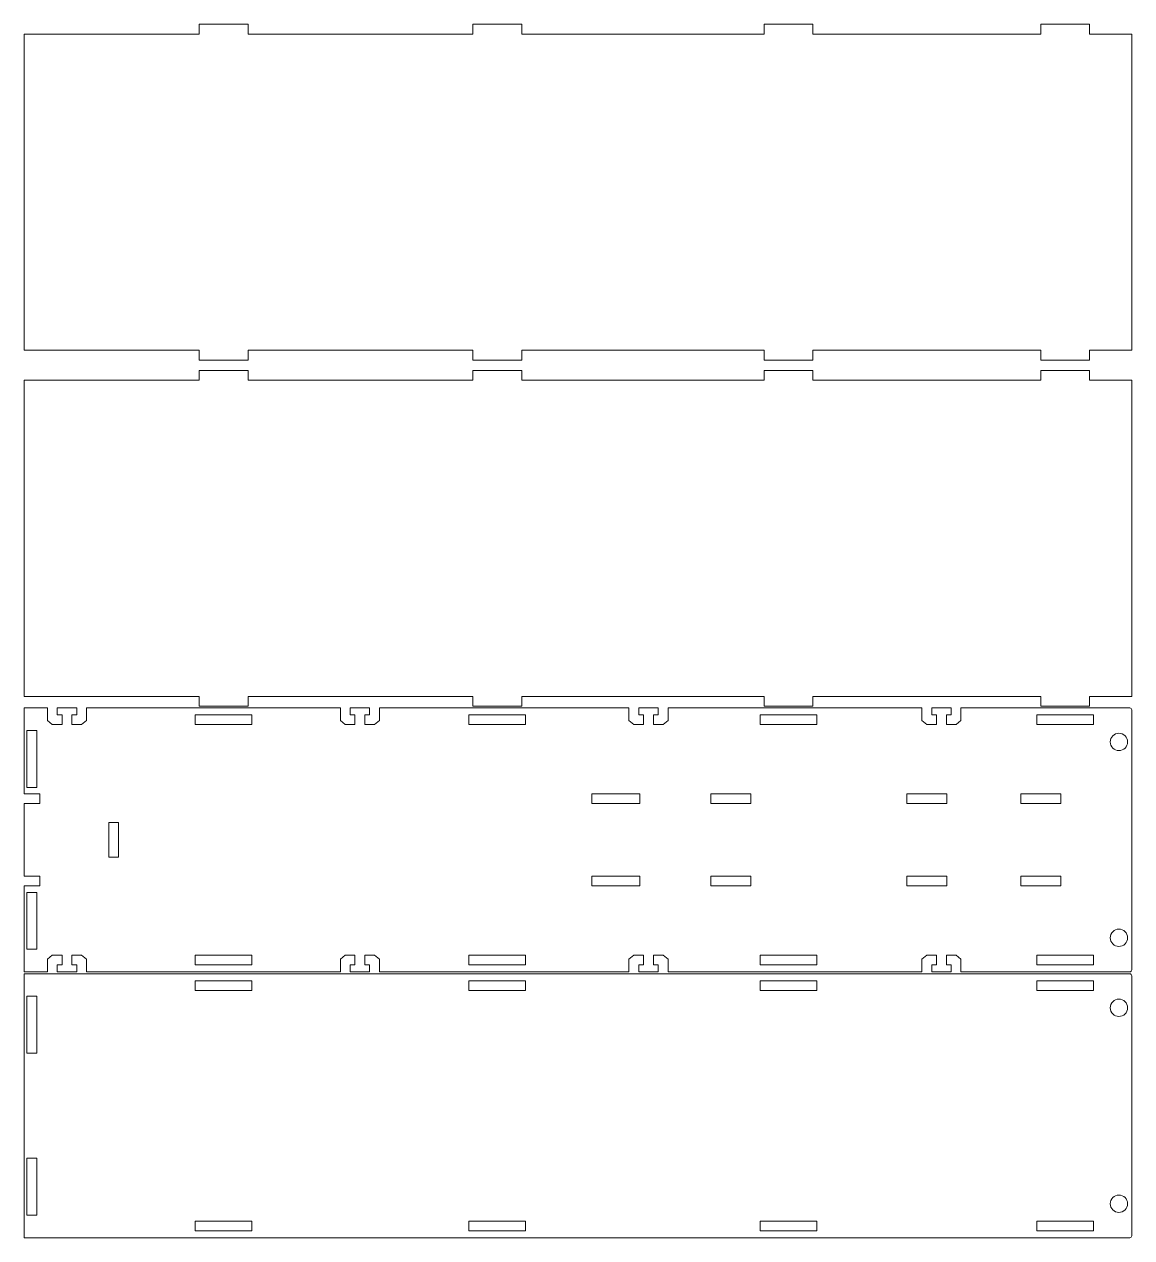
# Model space of a CAD drawing. Header units: millimetres. Extents: x -250 to 290, y -186 to 164.
# Drawn here: x -29.1 to 290, y -185.6 to 164 of the extents above; entities that cross this region are included whole.
import ezdxf

# ---------------------------------------------------------------- set-up
doc = ezdxf.new("R2010")
doc.units = ezdxf.units.MM
doc.header["$MEASUREMENT"] = 0
doc.layers.add('Camada 1', color=7, linetype='Continuous')

msp = doc.modelspace()

# ---------------------------------------------------------------- linework, layer by layer
at = {"layer": 'Camada 1', "color": 240, "lineweight": 9}
for points, knots in [([(290.0498, 161.2354), (290.0498, 161.2354), (285.2132, 161.2348), (285.2132, 161.2348), (285.2132, 161.2348), (285.2132, 161.2348), (277.8983, 161.2348), (277.8983, 161.2348), (277.8983, 161.2348), (277.8983, 161.2348), (277.8983, 164.0491), (277.8983, 164.0491), (277.8983, 164.0491), (277.8983, 164.0491), (263.8268, 164.0491), (263.8268, 164.0491), (263.8268, 164.0491), (263.8268, 164.0491), (263.8268, 161.2348), (263.8268, 161.2348), (263.8268, 161.2348), (263.8268, 161.2348), (198.1599, 161.2348), (198.1599, 161.2348), (198.1599, 161.2348), (198.1599, 161.2348), (198.1599, 164.0491), (198.1599, 164.0491), (198.1599, 164.0491), (198.1599, 164.0491), (184.0884, 164.0491), (184.0884, 164.0491), (184.0884, 164.0491), (184.0884, 164.0491), (184.0884, 161.2348), (184.0884, 161.2348), (184.0884, 161.2348), (184.0884, 161.2348), (114.236, 161.2348), (114.236, 161.2348), (114.236, 161.2348), (114.236, 161.2348), (114.236, 164.0491), (114.236, 164.0491), (114.236, 164.0491), (114.236, 164.0491), (100.1645, 164.0491), (100.1645, 164.0491), (100.1645, 164.0491), (100.1645, 164.0491), (100.1645, 161.2348), (100.1645, 161.2348), (100.1645, 161.2348), (100.1645, 161.2348), (35.3674, 161.2348), (35.3674, 161.2348), (35.3674, 161.2348), (35.3674, 161.2348), (35.3674, 164.0491), (35.3674, 164.0491), (35.3674, 164.0491), (35.3674, 164.0491), (21.2958, 164.0491), (21.2958, 164.0491), (21.2958, 164.0491), (21.2958, 164.0491), (21.2958, 161.2348), (21.2958, 161.2348), (21.2958, 161.2348), (21.2958, 161.2348), (-29.1313, 161.2348), (-29.1313, 161.2348), (-29.1313, 161.2348), (-29.1313, 130.8593), (-29.1313, 100.4817), (-29.1313, 70.1026), (-29.1313, 70.1026), (-29.1313, 70.1026), (21.2958, 70.1026), (21.2958, 70.1026), (21.2958, 70.1026), (21.2958, 70.1026), (21.2958, 67.2883), (21.2958, 67.2883), (21.2958, 67.2883), (21.2958, 67.2883), (35.3674, 67.2883), (35.3674, 67.2883), (35.3674, 67.2883), (35.3674, 67.2883), (35.3674, 70.1026), (35.3674, 70.1026), (35.3674, 70.1026), (35.3674, 70.1026), (100.1645, 70.1026), (100.1645, 70.1026), (100.1645, 70.1026), (100.1645, 70.1026), (100.1645, 67.2883), (100.1645, 67.2883), (100.1645, 67.2883), (100.1645, 67.2883), (114.236, 67.2883), (114.236, 67.2883), (114.236, 67.2883), (114.236, 67.2883), (114.236, 70.1026), (114.236, 70.1026), (114.236, 70.1026), (114.236, 70.1026), (184.0884, 70.1026), (184.0884, 70.1026), (184.0884, 70.1026), (184.0884, 70.1026), (184.0884, 67.2883), (184.0884, 67.2883), (184.0884, 67.2883), (184.0884, 67.2883), (198.1599, 67.2883), (198.1599, 67.2883), (198.1599, 67.2883), (198.1599, 67.2883), (198.1599, 70.1026), (198.1599, 70.1026), (198.1599, 70.1026), (198.1599, 70.1026), (263.8268, 70.1026), (263.8268, 70.1026), (263.8268, 70.1026), (263.8268, 70.1026), (263.8268, 67.2883), (263.8268, 67.2883), (263.8268, 67.2883), (263.8268, 67.2883), (277.8983, 67.2883), (277.8983, 67.2883), (277.8983, 67.2883), (277.8983, 67.2883), (277.8983, 70.1026), (277.8983, 70.1026), (277.8983, 70.1026), (277.8983, 70.1026), (285.2132, 70.1026), (285.2132, 70.1026), (285.2132, 70.1026), (285.2132, 70.1026), (290.0498, 70.102), (290.0498, 70.102), (290.0498, 70.102), (290.0498, 70.102), (290.0498, 161.2354), (290.0498, 161.2354)], [0, 0, 0, 0, 0.02564103, 0.02564103, 0.02564103, 0.02564103, 0.05128205, 0.05128205, 0.05128205, 0.05128205, 0.07692308, 0.07692308, 0.07692308, 0.07692308, 0.1025641, 0.1025641, 0.1025641, 0.1025641, 0.12820513, 0.12820513, 0.12820513, 0.12820513, 0.15384615, 0.15384615, 0.15384615, 0.15384615, 0.17948718, 0.17948718, 0.17948718, 0.17948718, 0.20512821, 0.20512821, 0.20512821, 0.20512821, 0.23076923, 0.23076923, 0.23076923, 0.23076923, 0.25641026, 0.25641026, 0.25641026, 0.25641026, 0.28205128, 0.28205128, 0.28205128, 0.28205128, 0.30769231, 0.30769231, 0.30769231, 0.30769231, 0.33333333, 0.33333333, 0.33333333, 0.33333333, 0.35897436, 0.35897436, 0.35897436, 0.35897436, 0.38461538, 0.38461538, 0.38461538, 0.38461538, 0.41025641, 0.41025641, 0.41025641, 0.41025641, 0.43589744, 0.43589744, 0.43589744, 0.43589744, 0.46153846, 0.46153846, 0.46153846, 0.46153846, 0.48717949, 0.48717949, 0.48717949, 0.48717949, 0.51282051, 0.51282051, 0.51282051, 0.51282051, 0.53846154, 0.53846154, 0.53846154, 0.53846154, 0.56410256, 0.56410256, 0.56410256, 0.56410256, 0.58974359, 0.58974359, 0.58974359, 0.58974359, 0.61538462, 0.61538462, 0.61538462, 0.61538462, 0.64102564, 0.64102564, 0.64102564, 0.64102564, 0.66666667, 0.66666667, 0.66666667, 0.66666667, 0.69230769, 0.69230769, 0.69230769, 0.69230769, 0.71794872, 0.71794872, 0.71794872, 0.71794872, 0.74358974, 0.74358974, 0.74358974, 0.74358974, 0.76923077, 0.76923077, 0.76923077, 0.76923077, 0.79487179, 0.79487179, 0.79487179, 0.79487179, 0.82051282, 0.82051282, 0.82051282, 0.82051282, 0.84615385, 0.84615385, 0.84615385, 0.84615385, 0.87179487, 0.87179487, 0.87179487, 0.87179487, 0.8974359, 0.8974359, 0.8974359, 0.8974359, 0.92307692, 0.92307692, 0.92307692, 0.92307692, 0.94871795, 0.94871795, 0.94871795, 0.94871795, 1, 1, 1, 1]), ([(290.0498, 61.4744), (290.0498, 61.4744), (285.2132, 61.4738), (285.2132, 61.4738), (285.2132, 61.4738), (285.2132, 61.4738), (277.8983, 61.4738), (277.8983, 61.4738), (277.8983, 61.4738), (277.8983, 61.4738), (277.8983, 64.2881), (277.8983, 64.2881), (277.8983, 64.2881), (277.8983, 64.2881), (263.8268, 64.2881), (263.8268, 64.2881), (263.8268, 64.2881), (263.8268, 64.2881), (263.8268, 61.4738), (263.8268, 61.4738), (263.8268, 61.4738), (263.8268, 61.4738), (198.1599, 61.4738), (198.1599, 61.4738), (198.1599, 61.4738), (198.1599, 61.4738), (198.1599, 64.2881), (198.1599, 64.2881), (198.1599, 64.2881), (198.1599, 64.2881), (184.0884, 64.2881), (184.0884, 64.2881), (184.0884, 64.2881), (184.0884, 64.2881), (184.0884, 61.4738), (184.0884, 61.4738), (184.0884, 61.4738), (184.0884, 61.4738), (114.236, 61.4738), (114.236, 61.4738), (114.236, 61.4738), (114.236, 61.4738), (114.236, 64.2881), (114.236, 64.2881), (114.236, 64.2881), (114.236, 64.2881), (100.1645, 64.2881), (100.1645, 64.2881), (100.1645, 64.2881), (100.1645, 64.2881), (100.1645, 61.4738), (100.1645, 61.4738), (100.1645, 61.4738), (100.1645, 61.4738), (35.3674, 61.4738), (35.3674, 61.4738), (35.3674, 61.4738), (35.3674, 61.4738), (35.3674, 64.2881), (35.3674, 64.2881), (35.3674, 64.2881), (35.3674, 64.2881), (21.2958, 64.2881), (21.2958, 64.2881), (21.2958, 64.2881), (21.2958, 64.2881), (21.2958, 61.4738), (21.2958, 61.4738), (21.2958, 61.4738), (21.2958, 61.4738), (-29.1313, 61.4738), (-29.1313, 61.4738), (-29.1313, 61.4738), (-29.1313, 31.0983), (-29.1313, 0.7207), (-29.1313, -29.6584), (-29.1313, -29.6584), (-29.1313, -29.6584), (21.2958, -29.6584), (21.2958, -29.6584), (21.2958, -29.6584), (21.2958, -29.6584), (21.2958, -32.4727), (21.2958, -32.4727), (21.2958, -32.4727), (21.2958, -32.4727), (35.3674, -32.4727), (35.3674, -32.4727), (35.3674, -32.4727), (35.3674, -32.4727), (35.3674, -29.6584), (35.3674, -29.6584), (35.3674, -29.6584), (35.3674, -29.6584), (100.1645, -29.6584), (100.1645, -29.6584), (100.1645, -29.6584), (100.1645, -29.6584), (100.1645, -32.4727), (100.1645, -32.4727), (100.1645, -32.4727), (100.1645, -32.4727), (114.236, -32.4727), (114.236, -32.4727), (114.236, -32.4727), (114.236, -32.4727), (114.236, -29.6584), (114.236, -29.6584), (114.236, -29.6584), (114.236, -29.6584), (184.0884, -29.6584), (184.0884, -29.6584), (184.0884, -29.6584), (184.0884, -29.6584), (184.0884, -32.4727), (184.0884, -32.4727), (184.0884, -32.4727), (184.0884, -32.4727), (198.1599, -32.4727), (198.1599, -32.4727), (198.1599, -32.4727), (198.1599, -32.4727), (198.1599, -29.6584), (198.1599, -29.6584), (198.1599, -29.6584), (198.1599, -29.6584), (263.8268, -29.6584), (263.8268, -29.6584), (263.8268, -29.6584), (263.8268, -29.6584), (263.8268, -32.4727), (263.8268, -32.4727), (263.8268, -32.4727), (263.8268, -32.4727), (277.8983, -32.4727), (277.8983, -32.4727), (277.8983, -32.4727), (277.8983, -32.4727), (277.8983, -29.6584), (277.8983, -29.6584), (277.8983, -29.6584), (277.8983, -29.6584), (285.2132, -29.6584), (285.2132, -29.6584), (285.2132, -29.6584), (285.2132, -29.6584), (290.0498, -29.659), (290.0498, -29.659), (290.0498, -29.659), (290.0498, -29.659), (290.0498, 61.4744), (290.0498, 61.4744)], [0, 0, 0, 0, 0.02564103, 0.02564103, 0.02564103, 0.02564103, 0.05128205, 0.05128205, 0.05128205, 0.05128205, 0.07692308, 0.07692308, 0.07692308, 0.07692308, 0.1025641, 0.1025641, 0.1025641, 0.1025641, 0.12820513, 0.12820513, 0.12820513, 0.12820513, 0.15384615, 0.15384615, 0.15384615, 0.15384615, 0.17948718, 0.17948718, 0.17948718, 0.17948718, 0.20512821, 0.20512821, 0.20512821, 0.20512821, 0.23076923, 0.23076923, 0.23076923, 0.23076923, 0.25641026, 0.25641026, 0.25641026, 0.25641026, 0.28205128, 0.28205128, 0.28205128, 0.28205128, 0.30769231, 0.30769231, 0.30769231, 0.30769231, 0.33333333, 0.33333333, 0.33333333, 0.33333333, 0.35897436, 0.35897436, 0.35897436, 0.35897436, 0.38461538, 0.38461538, 0.38461538, 0.38461538, 0.41025641, 0.41025641, 0.41025641, 0.41025641, 0.43589744, 0.43589744, 0.43589744, 0.43589744, 0.46153846, 0.46153846, 0.46153846, 0.46153846, 0.48717949, 0.48717949, 0.48717949, 0.48717949, 0.51282051, 0.51282051, 0.51282051, 0.51282051, 0.53846154, 0.53846154, 0.53846154, 0.53846154, 0.56410256, 0.56410256, 0.56410256, 0.56410256, 0.58974359, 0.58974359, 0.58974359, 0.58974359, 0.61538462, 0.61538462, 0.61538462, 0.61538462, 0.64102564, 0.64102564, 0.64102564, 0.64102564, 0.66666667, 0.66666667, 0.66666667, 0.66666667, 0.69230769, 0.69230769, 0.69230769, 0.69230769, 0.71794872, 0.71794872, 0.71794872, 0.71794872, 0.74358974, 0.74358974, 0.74358974, 0.74358974, 0.76923077, 0.76923077, 0.76923077, 0.76923077, 0.79487179, 0.79487179, 0.79487179, 0.79487179, 0.82051282, 0.82051282, 0.82051282, 0.82051282, 0.84615385, 0.84615385, 0.84615385, 0.84615385, 0.87179487, 0.87179487, 0.87179487, 0.87179487, 0.8974359, 0.8974359, 0.8974359, 0.8974359, 0.92307692, 0.92307692, 0.92307692, 0.92307692, 0.94871795, 0.94871795, 0.94871795, 0.94871795, 1, 1, 1, 1]), ([(73.2219, -32.9412), (73.2219, -32.9412), (145.1542, -32.9412), (145.1542, -32.9412), (145.1542, -32.9412), (145.1542, -32.9412), (145.1542, -34.927), (145.1542, -34.927), (145.1542, -34.927), (145.1542, -34.927), (145.1542, -36.5514), (145.1542, -36.5514), (145.1542, -36.5514), (145.1542, -36.5514), (146.5614, -37.7413), (146.5614, -37.7413), (146.5614, -37.7413), (146.5614, -37.7413), (149.3757, -37.7413), (149.3757, -37.7413), (149.3757, -37.7413), (149.3757, -37.7413), (149.3757, -34.927), (149.3757, -34.927), (149.3757, -34.927), (149.3757, -34.927), (147.9685, -34.927), (147.9685, -34.927), (147.9685, -34.927), (147.9685, -34.927), (147.9685, -32.9412), (147.9685, -32.9412), (147.9685, -32.9412), (147.9685, -32.9412), (153.5971, -32.9412), (153.5971, -32.9412), (153.5971, -32.9412), (153.5971, -32.9412), (153.5971, -34.927), (153.5971, -34.927), (153.5971, -34.927), (153.5971, -34.927), (152.19, -34.927), (152.19, -34.927), (152.19, -34.927), (152.19, -34.927), (152.19, -37.7413), (152.19, -37.7413), (152.19, -37.7413), (152.19, -37.7413), (155.0043, -37.7413), (155.0043, -37.7413), (155.0043, -37.7413), (155.0043, -37.7413), (156.4114, -36.5514), (156.4114, -36.5514), (156.4114, -36.5514), (156.4114, -36.5514), (156.4114, -34.927), (156.4114, -34.927), (156.4114, -34.927), (156.4114, -34.927), (156.4114, -32.9412), (156.4114, -32.9412), (156.4114, -32.9412), (156.4114, -32.9412), (229.5835, -32.9412), (229.5835, -32.9412), (229.5835, -32.9412), (229.5835, -32.9412), (229.5835, -34.927), (229.5835, -34.927), (229.5835, -34.927), (229.5835, -34.927), (229.5835, -36.5514), (229.5835, -36.5514), (229.5835, -36.5514), (229.5835, -36.5514), (230.9907, -37.7413), (230.9907, -37.7413), (230.9907, -37.7413), (230.9907, -37.7413), (233.805, -37.7413), (233.805, -37.7413), (233.805, -37.7413), (233.805, -37.7413), (233.805, -34.927), (233.805, -34.927), (233.805, -34.927), (233.805, -34.927), (232.3978, -34.927), (232.3978, -34.927), (232.3978, -34.927), (232.3978, -34.927), (232.3978, -32.9412), (232.3978, -32.9412), (232.3978, -32.9412), (232.3978, -32.9412), (238.0265, -32.9412), (238.0265, -32.9412), (238.0265, -32.9412), (238.0265, -32.9412), (238.0265, -34.927), (238.0265, -34.927), (238.0265, -34.927), (238.0265, -34.927), (236.6193, -34.927), (236.6193, -34.927), (236.6193, -34.927), (236.6193, -34.927), (236.6193, -37.7413), (236.6193, -37.7413), (236.6193, -37.7413), (236.6193, -37.7413), (239.4336, -37.7413), (239.4336, -37.7413), (239.4336, -37.7413), (239.4336, -37.7413), (240.8408, -36.5514), (240.8408, -36.5514), (240.8408, -36.5514), (240.8408, -36.5514), (240.8408, -34.927), (240.8408, -34.927), (240.8408, -34.927), (240.8408, -34.927), (240.8408, -32.9412), (240.8408, -32.9412), (240.8408, -32.9412), (240.8408, -32.9412), (289.4633, -32.9412), (289.4633, -32.9412), (289.4633, -32.9412), (289.6187, -32.9412), (289.7686, -33.0033), (289.8776, -33.1123), (289.8776, -33.1123), (289.9878, -33.2225), (290.0498, -33.3723), (290.0498, -33.5277), (290.0498, -33.5277), (290.0498, -42.1149), (290.0498, -86.6269), (290.0498, -108.4018), (290.0498, -108.4018), (290.0498, -108.5571), (289.9879, -108.7057), (289.8787, -108.816), (289.8787, -108.816), (289.7684, -108.9252), (289.6187, -108.9872), (289.4633, -108.9872), (289.4633, -108.9872), (289.4633, -108.9872), (240.8408, -108.9883), (240.8408, -108.9883), (240.8408, -108.9883), (240.8408, -108.9883), (240.8408, -107.0025), (240.8408, -107.0025), (240.8408, -107.0025), (240.8408, -107.0025), (240.8408, -105.377), (240.8408, -105.377), (240.8408, -105.377), (240.8408, -105.377), (239.4336, -104.1871), (239.4336, -104.1871), (239.4336, -104.1871), (239.4336, -104.1871), (236.6193, -104.1882), (236.6193, -104.1882), (236.6193, -104.1882), (236.6193, -104.1882), (236.6193, -107.0025), (236.6193, -107.0025), (236.6193, -107.0025), (236.6193, -107.0025), (238.0265, -107.0025), (238.0265, -107.0025), (238.0265, -107.0025), (238.0265, -107.0025), (238.0265, -108.9883), (238.0265, -108.9883), (238.0265, -108.9883), (238.0265, -108.9883), (232.3978, -108.9883), (232.3978, -108.9883), (232.3978, -108.9883), (232.3978, -108.9883), (232.3978, -107.0025), (232.3978, -107.0025), (232.3978, -107.0025), (232.3978, -107.0025), (233.805, -107.0025), (233.805, -107.0025), (233.805, -107.0025), (233.805, -107.0025), (233.805, -104.1882), (233.805, -104.1882), (233.805, -104.1882), (233.805, -104.1882), (230.9907, -104.1871), (230.9907, -104.1871), (230.9907, -104.1871), (230.9907, -104.1871), (229.5835, -105.377), (229.5835, -105.377), (229.5835, -105.377), (229.5835, -105.377), (229.5835, -107.0025), (229.5835, -107.0025), (229.5835, -107.0025), (229.5835, -107.0025), (229.5835, -108.9883), (229.5835, -108.9883), (229.5835, -108.9883), (229.5835, -108.9883), (156.4114, -108.9883), (156.4114, -108.9883), (156.4114, -108.9883), (156.4114, -108.9883), (156.4114, -107.0025), (156.4114, -107.0025), (156.4114, -107.0025), (156.4114, -107.0025), (156.4114, -105.377), (156.4114, -105.377), (156.4114, -105.377), (156.4114, -105.377), (155.0043, -104.1871), (155.0043, -104.1871), (155.0043, -104.1871), (155.0043, -104.1871), (152.19, -104.1882), (152.19, -104.1882), (152.19, -104.1882), (152.19, -104.1882), (152.19, -107.0025), (152.19, -107.0025), (152.19, -107.0025), (152.19, -107.0025), (153.5971, -107.0025), (153.5971, -107.0025), (153.5971, -107.0025), (153.5971, -107.0025), (153.5971, -108.9883), (153.5971, -108.9883), (153.5971, -108.9883), (153.5971, -108.9883), (147.9685, -108.9883), (147.9685, -108.9883), (147.9685, -108.9883), (147.9685, -108.9883), (147.9685, -107.0025), (147.9685, -107.0025), (147.9685, -107.0025), (147.9685, -107.0025), (149.3757, -107.0025), (149.3757, -107.0025), (149.3757, -107.0025), (149.3757, -107.0025), (149.3757, -104.1882), (149.3757, -104.1882), (149.3757, -104.1882), (149.3757, -104.1882), (146.5614, -104.1871), (146.5614, -104.1871), (146.5614, -104.1871), (146.5614, -104.1871), (145.1542, -105.377), (145.1542, -105.377), (145.1542, -105.377), (145.1542, -105.377), (145.1542, -107.0025), (145.1542, -107.0025), (145.1542, -107.0025), (145.1542, -107.0025), (145.1542, -108.9883), (145.1542, -108.9883), (145.1542, -108.9883), (145.1542, -108.9883), (73.2219, -108.9883), (73.2219, -108.9883), (73.2219, -108.9883), (73.2219, -108.9883), (73.2219, -107.0025), (73.2219, -107.0025), (73.2219, -107.0025), (73.2219, -107.0025), (73.2219, -105.377), (73.2219, -105.377), (73.2219, -105.377), (73.2219, -105.377), (71.8147, -104.1871), (71.8147, -104.1871), (71.8147, -104.1871), (71.8147, -104.1871), (69.0004, -104.1882), (69.0004, -104.1882), (69.0004, -104.1882), (69.0004, -104.1882), (69.0004, -107.0025), (69.0004, -107.0025), (69.0004, -107.0025), (69.0004, -107.0025), (70.4076, -107.0025), (70.4076, -107.0025), (70.4076, -107.0025), (70.4076, -107.0025), (70.4076, -108.9883), (70.4076, -108.9883), (70.4076, -108.9883), (70.4076, -108.9883), (64.7789, -108.9883), (64.7789, -108.9883), (64.7789, -108.9883), (64.7789, -108.9883), (64.7789, -107.0025), (64.7789, -107.0025), (64.7789, -107.0025), (64.7789, -107.0025), (66.1861, -107.0025), (66.1861, -107.0025), (66.1861, -107.0025), (66.1861, -107.0025), (66.1861, -104.1882), (66.1861, -104.1882), (66.1861, -104.1882), (66.1861, -104.1882), (63.3718, -104.1871), (63.3718, -104.1871), (63.3718, -104.1871), (63.3718, -104.1871), (61.9646, -105.377), (61.9646, -105.377), (61.9646, -105.377), (61.9646, -105.377), (61.9646, -107.0025), (61.9646, -107.0025), (61.9646, -107.0025), (61.9646, -107.0025), (61.9646, -108.9883), (61.9646, -108.9883), (61.9646, -108.9883), (61.9646, -108.9883), (-11.2075, -108.9883), (-11.2075, -108.9883), (-11.2075, -108.9883), (-11.2075, -108.9883), (-11.2075, -107.0025), (-11.2075, -107.0025), (-11.2075, -107.0025), (-11.2075, -107.0025), (-11.2075, -105.377), (-11.2075, -105.377), (-11.2075, -105.377), (-11.2075, -105.377), (-12.6146, -104.1871), (-12.6146, -104.1871), (-12.6146, -104.1871), (-12.6146, -104.1871), (-15.4289, -104.1882), (-15.4289, -104.1882), (-15.4289, -104.1882), (-15.4289, -104.1882), (-15.4289, -107.0025), (-15.4289, -107.0025), (-15.4289, -107.0025), (-15.4289, -107.0025), (-14.0218, -107.0025), (-14.0218, -107.0025), (-14.0218, -107.0025), (-14.0218, -107.0025), (-14.0218, -108.9883), (-14.0218, -108.9883), (-14.0218, -108.9883), (-14.0218, -108.9883), (-19.6504, -108.9883), (-19.6504, -108.9883), (-19.6504, -108.9883), (-19.6504, -108.9883), (-19.6504, -107.0025), (-19.6504, -107.0025), (-19.6504, -107.0025), (-19.6504, -107.0025), (-18.2432, -107.0025), (-18.2432, -107.0025), (-18.2432, -107.0025), (-18.2432, -107.0025), (-18.2432, -104.1882), (-18.2432, -104.1882), (-18.2432, -104.1882), (-18.2432, -104.1882), (-21.0575, -104.1871), (-21.0575, -104.1871), (-21.0575, -104.1871), (-21.0575, -104.1871), (-22.4647, -105.377), (-22.4647, -105.377), (-22.4647, -105.377), (-22.4647, -105.377), (-22.4647, -107.0025), (-22.4647, -107.0025), (-22.4647, -107.0025), (-22.4647, -107.0025), (-22.4647, -108.9883), (-22.4647, -108.9883), (-22.4647, -108.9883), (-22.4647, -108.9883), (-29.1313, -108.9883), (-29.1313, -108.9883), (-29.1313, -108.9883), (-29.1313, -108.9883), (-29.1313, -84.2449), (-29.1313, -84.2449), (-29.1313, -84.2449), (-29.1313, -84.2449), (-24.6351, -84.2449), (-24.6351, -84.2449), (-24.6351, -84.2449), (-24.6351, -84.2449), (-24.6351, -81.4305), (-24.6351, -81.4305), (-24.6351, -81.4305), (-24.6351, -81.4305), (-29.1313, -81.4305), (-29.1313, -81.4305), (-29.1313, -81.4305), (-29.1313, -81.4305), (-29.1313, -60.4977), (-29.1313, -60.4977), (-29.1313, -60.4977), (-29.1313, -60.4977), (-24.6351, -60.4977), (-24.6351, -60.4977), (-24.6351, -60.4977), (-24.6351, -60.4977), (-24.6351, -57.6834), (-24.6351, -57.6834), (-24.6351, -57.6834), (-24.6351, -57.6834), (-29.1313, -57.6834), (-29.1313, -57.6834), (-29.1313, -57.6834), (-29.1313, -57.6834), (-29.1313, -32.9412), (-29.1313, -32.9412), (-29.1313, -32.9412), (-29.1313, -32.9412), (-22.4647, -32.9412), (-22.4647, -32.9412), (-22.4647, -32.9412), (-22.4647, -32.9412), (-22.4647, -34.927), (-22.4647, -34.927), (-22.4647, -34.927), (-22.4647, -34.927), (-22.4647, -36.5514), (-22.4647, -36.5514), (-22.4647, -36.5514), (-22.4647, -36.5514), (-21.0575, -37.7413), (-21.0575, -37.7413), (-21.0575, -37.7413), (-21.0575, -37.7413), (-18.2432, -37.7413), (-18.2432, -37.7413), (-18.2432, -37.7413), (-18.2432, -37.7413), (-18.2432, -34.927), (-18.2432, -34.927), (-18.2432, -34.927), (-18.2432, -34.927), (-19.6504, -34.927), (-19.6504, -34.927), (-19.6504, -34.927), (-19.6504, -34.927), (-19.6504, -32.9412), (-19.6504, -32.9412), (-19.6504, -32.9412), (-19.6504, -32.9412), (-14.0218, -32.9412), (-14.0218, -32.9412), (-14.0218, -32.9412), (-14.0218, -32.9412), (-14.0218, -34.927), (-14.0218, -34.927), (-14.0218, -34.927), (-14.0218, -34.927), (-15.4289, -34.927), (-15.4289, -34.927), (-15.4289, -34.927), (-15.4289, -34.927), (-15.4289, -37.7413), (-15.4289, -37.7413), (-15.4289, -37.7413), (-15.4289, -37.7413), (-12.6146, -37.7413), (-12.6146, -37.7413), (-12.6146, -37.7413), (-12.6146, -37.7413), (-11.2075, -36.5514), (-11.2075, -36.5514), (-11.2075, -36.5514), (-11.2075, -36.5514), (-11.2075, -34.927), (-11.2075, -34.927), (-11.2075, -34.927), (-11.2075, -34.927), (-11.2075, -32.9412), (-11.2075, -32.9412), (-11.2075, -32.9412), (-11.2075, -32.9412), (61.9646, -32.9412), (61.9646, -32.9412), (61.9646, -32.9412), (61.9646, -32.9412), (61.9646, -34.927), (61.9646, -34.927), (61.9646, -34.927), (61.9646, -34.927), (61.9646, -36.5514), (61.9646, -36.5514), (61.9646, -36.5514), (61.9646, -36.5514), (63.3718, -37.7413), (63.3718, -37.7413), (63.3718, -37.7413), (63.3718, -37.7413), (66.1861, -37.7413), (66.1861, -37.7413), (66.1861, -37.7413), (66.1861, -37.7413), (66.1861, -34.927), (66.1861, -34.927), (66.1861, -34.927), (66.1861, -34.927), (64.7789, -34.927), (64.7789, -34.927), (64.7789, -34.927), (64.7789, -34.927), (64.7789, -32.9412), (64.7789, -32.9412), (64.7789, -32.9412), (64.7789, -32.9412), (70.4076, -32.9412), (70.4076, -32.9412), (70.4076, -32.9412), (70.4076, -32.9412), (70.4076, -34.927), (70.4076, -34.927), (70.4076, -34.927), (70.4076, -34.927), (69.0004, -34.927), (69.0004, -34.927), (69.0004, -34.927), (69.0004, -34.927), (69.0004, -37.7413), (69.0004, -37.7413), (69.0004, -37.7413), (69.0004, -37.7413), (71.8147, -37.7413), (71.8147, -37.7413), (71.8147, -37.7413), (71.8147, -37.7413), (73.2219, -36.5514), (73.2219, -36.5514), (73.2219, -36.5514), (73.2219, -36.5514), (73.2219, -34.927), (73.2219, -34.927), (73.2219, -34.927), (73.2219, -34.927), (73.2219, -32.9412), (73.2219, -32.9412)], [0, 0, 0, 0, 0.00689655, 0.00689655, 0.00689655, 0.00689655, 0.0137931, 0.0137931, 0.0137931, 0.0137931, 0.02068966, 0.02068966, 0.02068966, 0.02068966, 0.02758621, 0.02758621, 0.02758621, 0.02758621, 0.03448276, 0.03448276, 0.03448276, 0.03448276, 0.04137931, 0.04137931, 0.04137931, 0.04137931, 0.04827586, 0.04827586, 0.04827586, 0.04827586, 0.05517241, 0.05517241, 0.05517241, 0.05517241, 0.06206897, 0.06206897, 0.06206897, 0.06206897, 0.06896552, 0.06896552, 0.06896552, 0.06896552, 0.07586207, 0.07586207, 0.07586207, 0.07586207, 0.08275862, 0.08275862, 0.08275862, 0.08275862, 0.08965517, 0.08965517, 0.08965517, 0.08965517, 0.09655172, 0.09655172, 0.09655172, 0.09655172, 0.10344828, 0.10344828, 0.10344828, 0.10344828, 0.11034483, 0.11034483, 0.11034483, 0.11034483, 0.11724138, 0.11724138, 0.11724138, 0.11724138, 0.12413793, 0.12413793, 0.12413793, 0.12413793, 0.13103448, 0.13103448, 0.13103448, 0.13103448, 0.13793103, 0.13793103, 0.13793103, 0.13793103, 0.14482759, 0.14482759, 0.14482759, 0.14482759, 0.15172414, 0.15172414, 0.15172414, 0.15172414, 0.15862069, 0.15862069, 0.15862069, 0.15862069, 0.16551724, 0.16551724, 0.16551724, 0.16551724, 0.17241379, 0.17241379, 0.17241379, 0.17241379, 0.17931034, 0.17931034, 0.17931034, 0.17931034, 0.1862069, 0.1862069, 0.1862069, 0.1862069, 0.19310345, 0.19310345, 0.19310345, 0.19310345, 0.2, 0.2, 0.2, 0.2, 0.20689655, 0.20689655, 0.20689655, 0.20689655, 0.2137931, 0.2137931, 0.2137931, 0.2137931, 0.22068966, 0.22068966, 0.22068966, 0.22068966, 0.22758621, 0.22758621, 0.22758621, 0.22758621, 0.23448276, 0.23448276, 0.23448276, 0.23448276, 0.24137931, 0.24137931, 0.24137931, 0.24137931, 0.24827586, 0.24827586, 0.24827586, 0.24827586, 0.25517241, 0.25517241, 0.25517241, 0.25517241, 0.26206897, 0.26206897, 0.26206897, 0.26206897, 0.26896552, 0.26896552, 0.26896552, 0.26896552, 0.27586207, 0.27586207, 0.27586207, 0.27586207, 0.28275862, 0.28275862, 0.28275862, 0.28275862, 0.28965517, 0.28965517, 0.28965517, 0.28965517, 0.29655172, 0.29655172, 0.29655172, 0.29655172, 0.30344828, 0.30344828, 0.30344828, 0.30344828, 0.31034483, 0.31034483, 0.31034483, 0.31034483, 0.31724138, 0.31724138, 0.31724138, 0.31724138, 0.32413793, 0.32413793, 0.32413793, 0.32413793, 0.33103448, 0.33103448, 0.33103448, 0.33103448, 0.33793103, 0.33793103, 0.33793103, 0.33793103, 0.34482759, 0.34482759, 0.34482759, 0.34482759, 0.35172414, 0.35172414, 0.35172414, 0.35172414, 0.35862069, 0.35862069, 0.35862069, 0.35862069, 0.36551724, 0.36551724, 0.36551724, 0.36551724, 0.37241379, 0.37241379, 0.37241379, 0.37241379, 0.37931034, 0.37931034, 0.37931034, 0.37931034, 0.3862069, 0.3862069, 0.3862069, 0.3862069, 0.39310345, 0.39310345, 0.39310345, 0.39310345, 0.4, 0.4, 0.4, 0.4, 0.40689655, 0.40689655, 0.40689655, 0.40689655, 0.4137931, 0.4137931, 0.4137931, 0.4137931, 0.42068966, 0.42068966, 0.42068966, 0.42068966, 0.42758621, 0.42758621, 0.42758621, 0.42758621, 0.43448276, 0.43448276, 0.43448276, 0.43448276, 0.44137931, 0.44137931, 0.44137931, 0.44137931, 0.44827586, 0.44827586, 0.44827586, 0.44827586, 0.45517241, 0.45517241, 0.45517241, 0.45517241, 0.46206897, 0.46206897, 0.46206897, 0.46206897, 0.46896552, 0.46896552, 0.46896552, 0.46896552, 0.47586207, 0.47586207, 0.47586207, 0.47586207, 0.48275862, 0.48275862, 0.48275862, 0.48275862, 0.48965517, 0.48965517, 0.48965517, 0.48965517, 0.49655172, 0.49655172, 0.49655172, 0.49655172, 0.50344828, 0.50344828, 0.50344828, 0.50344828, 0.51034483, 0.51034483, 0.51034483, 0.51034483, 0.51724138, 0.51724138, 0.51724138, 0.51724138, 0.52413793, 0.52413793, 0.52413793, 0.52413793, 0.53103448, 0.53103448, 0.53103448, 0.53103448, 0.53793103, 0.53793103, 0.53793103, 0.53793103, 0.54482759, 0.54482759, 0.54482759, 0.54482759, 0.55172414, 0.55172414, 0.55172414, 0.55172414, 0.55862069, 0.55862069, 0.55862069, 0.55862069, 0.56551724, 0.56551724, 0.56551724, 0.56551724, 0.57241379, 0.57241379, 0.57241379, 0.57241379, 0.57931034, 0.57931034, 0.57931034, 0.57931034, 0.5862069, 0.5862069, 0.5862069, 0.5862069, 0.59310345, 0.59310345, 0.59310345, 0.59310345, 0.6, 0.6, 0.6, 0.6, 0.60689655, 0.60689655, 0.60689655, 0.60689655, 0.6137931, 0.6137931, 0.6137931, 0.6137931, 0.62068966, 0.62068966, 0.62068966, 0.62068966, 0.62758621, 0.62758621, 0.62758621, 0.62758621, 0.63448276, 0.63448276, 0.63448276, 0.63448276, 0.64137931, 0.64137931, 0.64137931, 0.64137931, 0.64827586, 0.64827586, 0.64827586, 0.64827586, 0.65517241, 0.65517241, 0.65517241, 0.65517241, 0.66206897, 0.66206897, 0.66206897, 0.66206897, 0.66896552, 0.66896552, 0.66896552, 0.66896552, 0.67586207, 0.67586207, 0.67586207, 0.67586207, 0.68275862, 0.68275862, 0.68275862, 0.68275862, 0.68965517, 0.68965517, 0.68965517, 0.68965517, 0.69655172, 0.69655172, 0.69655172, 0.69655172, 0.70344828, 0.70344828, 0.70344828, 0.70344828, 0.71034483, 0.71034483, 0.71034483, 0.71034483, 0.71724138, 0.71724138, 0.71724138, 0.71724138, 0.72413793, 0.72413793, 0.72413793, 0.72413793, 0.73103448, 0.73103448, 0.73103448, 0.73103448, 0.73793103, 0.73793103, 0.73793103, 0.73793103, 0.74482759, 0.74482759, 0.74482759, 0.74482759, 0.75172414, 0.75172414, 0.75172414, 0.75172414, 0.75862069, 0.75862069, 0.75862069, 0.75862069, 0.76551724, 0.76551724, 0.76551724, 0.76551724, 0.77241379, 0.77241379, 0.77241379, 0.77241379, 0.77931034, 0.77931034, 0.77931034, 0.77931034, 0.7862069, 0.7862069, 0.7862069, 0.7862069, 0.79310345, 0.79310345, 0.79310345, 0.79310345, 0.8, 0.8, 0.8, 0.8, 0.80689655, 0.80689655, 0.80689655, 0.80689655, 0.8137931, 0.8137931, 0.8137931, 0.8137931, 0.82068966, 0.82068966, 0.82068966, 0.82068966, 0.82758621, 0.82758621, 0.82758621, 0.82758621, 0.83448276, 0.83448276, 0.83448276, 0.83448276, 0.84137931, 0.84137931, 0.84137931, 0.84137931, 0.84827586, 0.84827586, 0.84827586, 0.84827586, 0.85517241, 0.85517241, 0.85517241, 0.85517241, 0.86206897, 0.86206897, 0.86206897, 0.86206897, 0.86896552, 0.86896552, 0.86896552, 0.86896552, 0.87586207, 0.87586207, 0.87586207, 0.87586207, 0.88275862, 0.88275862, 0.88275862, 0.88275862, 0.88965517, 0.88965517, 0.88965517, 0.88965517, 0.89655172, 0.89655172, 0.89655172, 0.89655172, 0.90344828, 0.90344828, 0.90344828, 0.90344828, 0.91034483, 0.91034483, 0.91034483, 0.91034483, 0.91724138, 0.91724138, 0.91724138, 0.91724138, 0.92413793, 0.92413793, 0.92413793, 0.92413793, 0.93103448, 0.93103448, 0.93103448, 0.93103448, 0.93793103, 0.93793103, 0.93793103, 0.93793103, 0.94482759, 0.94482759, 0.94482759, 0.94482759, 0.95172414, 0.95172414, 0.95172414, 0.95172414, 0.95862069, 0.95862069, 0.95862069, 0.95862069, 0.96551724, 0.96551724, 0.96551724, 0.96551724, 0.97241379, 0.97241379, 0.97241379, 0.97241379, 0.97931034, 0.97931034, 0.97931034, 0.97931034, 0.9862069, 0.9862069, 0.9862069, 0.9862069, 1, 1, 1, 1]), ([(20.0836, -37.7425), (20.0836, -37.7425), (20.0836, -34.9282), (20.0836, -34.9282), (20.0836, -34.9282), (20.0836, -34.9282), (36.5, -34.9282), (36.5, -34.9282), (36.5, -34.9282), (36.5, -34.9282), (36.5, -37.7425), (36.5, -37.7425), (36.5, -37.7425), (36.5, -37.7425), (20.0836, -37.7425), (20.0836, -37.7425)], [0, 0, 0, 0, 0.2, 0.2, 0.2, 0.2, 0.4, 0.4, 0.4, 0.4, 0.6, 0.6, 0.6, 0.6, 1, 1, 1, 1]), ([(98.9522, -37.7425), (98.9522, -37.7425), (98.9522, -34.9282), (98.9522, -34.9282), (98.9522, -34.9282), (98.9522, -34.9282), (115.3698, -34.9282), (115.3698, -34.9282), (115.3698, -34.9282), (115.3698, -34.9282), (115.3698, -37.7425), (115.3698, -37.7425), (115.3698, -37.7425), (115.3698, -37.7425), (98.9522, -37.7425), (98.9522, -37.7425)], [0, 0, 0, 0, 0.2, 0.2, 0.2, 0.2, 0.4, 0.4, 0.4, 0.4, 0.6, 0.6, 0.6, 0.6, 1, 1, 1, 1]), ([(182.9132, -37.7425), (182.9132, -37.7425), (182.9132, -34.9282), (182.9132, -34.9282), (182.9132, -34.9282), (182.9132, -34.9282), (199.3297, -34.9282), (199.3297, -34.9282), (199.3297, -34.9282), (199.3297, -34.9282), (199.3297, -37.7425), (199.3297, -37.7425), (199.3297, -37.7425), (199.3297, -37.7425), (182.9132, -37.7425), (182.9132, -37.7425)], [0, 0, 0, 0, 0.2, 0.2, 0.2, 0.2, 0.4, 0.4, 0.4, 0.4, 0.6, 0.6, 0.6, 0.6, 1, 1, 1, 1]), ([(262.6517, -37.7425), (262.6517, -37.7425), (262.6517, -34.9282), (262.6517, -34.9282), (262.6517, -34.9282), (262.6517, -34.9282), (279.0681, -34.9282), (279.0681, -34.9282), (279.0681, -34.9282), (279.0681, -34.9282), (279.0681, -37.7425), (279.0681, -37.7425), (279.0681, -37.7425), (279.0681, -37.7425), (262.6517, -37.7425), (262.6517, -37.7425)], [0, 0, 0, 0, 0.2, 0.2, 0.2, 0.2, 0.4, 0.4, 0.4, 0.4, 0.6, 0.6, 0.6, 0.6, 1, 1, 1, 1]), ([(-28.3445, -39.4293), (-28.3445, -39.4293), (-25.5302, -39.4293), (-25.5302, -39.4293), (-25.5302, -39.4293), (-25.5302, -39.4293), (-25.5302, -55.8457), (-25.5302, -55.8457), (-25.5302, -55.8457), (-25.5302, -55.8457), (-28.3445, -55.8457), (-28.3445, -55.8457), (-28.3445, -55.8457), (-28.3445, -55.8457), (-28.3445, -39.4293), (-28.3445, -39.4293)], [0, 0, 0, 0, 0.2, 0.2, 0.2, 0.2, 0.4, 0.4, 0.4, 0.4, 0.6, 0.6, 0.6, 0.6, 1, 1, 1, 1]), ([(286.3507, -40.2425), (287.7311, -40.2425), (288.8507, -41.362), (288.8507, -42.7425), (288.8507, -42.7425), (288.8507, -44.123), (287.7311, -45.2425), (286.3507, -45.2425), (286.3507, -45.2425), (284.9703, -45.2425), (283.8507, -44.123), (283.8507, -42.7425), (283.8507, -42.7425), (283.8507, -41.362), (284.9703, -40.2425), (286.3507, -40.2425)], [0, 0, 0, 0, 0.2, 0.2, 0.2, 0.2, 0.4, 0.4, 0.4, 0.4, 0.6, 0.6, 0.6, 0.6, 1, 1, 1, 1]), ([(148.2425, -60.4991), (148.2425, -60.4991), (134.4051, -60.4991), (134.4051, -60.4991), (134.4051, -60.4991), (134.4051, -60.4991), (134.4051, -57.6847), (134.4051, -57.6847), (134.4051, -57.6847), (134.4051, -57.6847), (148.2425, -57.6847), (148.2425, -57.6847), (148.2425, -57.6847), (148.2425, -57.6847), (148.2425, -60.4991), (148.2425, -60.4991)], [0, 0, 0, 0, 0.2, 0.2, 0.2, 0.2, 0.4, 0.4, 0.4, 0.4, 0.6, 0.6, 0.6, 0.6, 1, 1, 1, 1]), ([(180.2621, -60.4991), (180.2621, -60.4991), (180.2621, -57.6847), (180.2621, -57.6847), (180.2621, -57.6847), (180.2621, -57.6847), (168.7696, -57.6847), (168.7696, -57.6847), (168.7696, -57.6847), (168.7696, -57.6847), (168.7696, -60.4991), (168.7696, -60.4991), (168.7696, -60.4991), (168.7696, -60.4991), (180.2621, -60.4991), (180.2621, -60.4991)], [0, 0, 0, 0, 0.2, 0.2, 0.2, 0.2, 0.4, 0.4, 0.4, 0.4, 0.6, 0.6, 0.6, 0.6, 1, 1, 1, 1]), ([(236.7364, -60.4991), (236.7364, -60.4991), (236.7364, -57.6847), (236.7364, -57.6847), (236.7364, -57.6847), (236.7364, -57.6847), (225.245, -57.6847), (225.245, -57.6847), (225.245, -57.6847), (225.245, -57.6847), (225.245, -60.4991), (225.245, -60.4991), (225.245, -60.4991), (225.245, -60.4991), (236.7364, -60.4991), (236.7364, -60.4991)], [0, 0, 0, 0, 0.2, 0.2, 0.2, 0.2, 0.4, 0.4, 0.4, 0.4, 0.6, 0.6, 0.6, 0.6, 1, 1, 1, 1]), ([(269.5704, -60.4991), (269.5704, -60.4991), (269.5704, -57.6847), (269.5704, -57.6847), (269.5704, -57.6847), (269.5704, -57.6847), (258.079, -57.6847), (258.079, -57.6847), (258.079, -57.6847), (258.079, -57.6847), (258.079, -60.4991), (258.079, -60.4991), (258.079, -60.4991), (258.079, -60.4991), (269.5704, -60.4991), (269.5704, -60.4991)], [0, 0, 0, 0, 0.2, 0.2, 0.2, 0.2, 0.4, 0.4, 0.4, 0.4, 0.6, 0.6, 0.6, 0.6, 1, 1, 1, 1]), ([(-4.7711, -75.9548), (-4.7711, -75.9548), (-4.7711, -65.9748), (-4.7711, -65.9748), (-4.7711, -65.9748), (-4.7711, -65.9748), (-2.0011, -65.9748), (-2.0011, -65.9748), (-2.0011, -65.9748), (-2.0011, -65.9748), (-2.0011, -75.9548), (-2.0011, -75.9548), (-2.0011, -75.9548), (-2.0011, -75.9548), (-4.7711, -75.9548), (-4.7711, -75.9548)], [0, 0, 0, 0, 0.2, 0.2, 0.2, 0.2, 0.4, 0.4, 0.4, 0.4, 0.6, 0.6, 0.6, 0.6, 1, 1, 1, 1]), ([(148.2425, -84.2462), (148.2425, -84.2462), (134.4051, -84.2462), (134.4051, -84.2462), (134.4051, -84.2462), (134.4051, -84.2462), (134.4051, -81.4319), (134.4051, -81.4319), (134.4051, -81.4319), (134.4051, -81.4319), (148.2425, -81.4319), (148.2425, -81.4319), (148.2425, -81.4319), (148.2425, -81.4319), (148.2425, -84.2462), (148.2425, -84.2462)], [0, 0, 0, 0, 0.2, 0.2, 0.2, 0.2, 0.4, 0.4, 0.4, 0.4, 0.6, 0.6, 0.6, 0.6, 1, 1, 1, 1]), ([(180.2621, -81.4319), (180.2621, -81.4319), (168.7696, -81.4319), (168.7696, -81.4319), (168.7696, -81.4319), (168.7696, -81.4319), (168.7696, -84.2462), (168.7696, -84.2462), (168.7696, -84.2462), (168.7696, -84.2462), (180.2621, -84.2462), (180.2621, -84.2462), (180.2621, -84.2462), (180.2621, -84.2462), (180.2621, -81.4319), (180.2621, -81.4319)], [0, 0, 0, 0, 0.2, 0.2, 0.2, 0.2, 0.4, 0.4, 0.4, 0.4, 0.6, 0.6, 0.6, 0.6, 1, 1, 1, 1]), ([(236.7364, -81.4319), (236.7364, -81.4319), (225.245, -81.4319), (225.245, -81.4319), (225.245, -81.4319), (225.245, -81.4319), (225.245, -84.2462), (225.245, -84.2462), (225.245, -84.2462), (225.245, -84.2462), (236.7364, -84.2462), (236.7364, -84.2462), (236.7364, -84.2462), (236.7364, -84.2462), (236.7364, -81.4319), (236.7364, -81.4319)], [0, 0, 0, 0, 0.2, 0.2, 0.2, 0.2, 0.4, 0.4, 0.4, 0.4, 0.6, 0.6, 0.6, 0.6, 1, 1, 1, 1]), ([(269.5704, -84.2462), (269.5704, -84.2462), (269.5704, -81.4319), (269.5704, -81.4319), (269.5704, -81.4319), (269.5704, -81.4319), (258.079, -81.4319), (258.079, -81.4319), (258.079, -81.4319), (258.079, -81.4319), (258.079, -84.2462), (258.079, -84.2462), (258.079, -84.2462), (258.079, -84.2462), (269.5704, -84.2462), (269.5704, -84.2462)], [0, 0, 0, 0, 0.2, 0.2, 0.2, 0.2, 0.4, 0.4, 0.4, 0.4, 0.6, 0.6, 0.6, 0.6, 1, 1, 1, 1]), ([(-28.3445, -86.0839), (-28.3445, -86.0839), (-25.5302, -86.0839), (-25.5302, -86.0839), (-25.5302, -86.0839), (-25.5302, -86.0839), (-25.5302, -102.5003), (-25.5302, -102.5003), (-25.5302, -102.5003), (-25.5302, -102.5003), (-28.3445, -102.5003), (-28.3445, -102.5003), (-28.3445, -102.5003), (-28.3445, -102.5003), (-28.3445, -86.0839), (-28.3445, -86.0839)], [0, 0, 0, 0, 0.2, 0.2, 0.2, 0.2, 0.4, 0.4, 0.4, 0.4, 0.6, 0.6, 0.6, 0.6, 1, 1, 1, 1]), ([(286.3507, -101.6871), (287.7311, -101.6871), (288.8507, -100.5676), (288.8507, -99.1871), (288.8507, -99.1871), (288.8507, -97.8066), (287.7311, -96.6871), (286.3507, -96.6871), (286.3507, -96.6871), (284.9703, -96.6871), (283.8507, -97.8066), (283.8507, -99.1871), (283.8507, -99.1871), (283.8507, -100.5676), (284.9703, -101.6871), (286.3507, -101.6871)], [0, 0, 0, 0, 0.2, 0.2, 0.2, 0.2, 0.4, 0.4, 0.4, 0.4, 0.6, 0.6, 0.6, 0.6, 1, 1, 1, 1]), ([(36.5, -104.1883), (36.5, -104.1883), (36.5, -107.0026), (36.5, -107.0026), (36.5, -107.0026), (36.5, -107.0026), (20.0836, -107.0026), (20.0836, -107.0026), (20.0836, -107.0026), (20.0836, -107.0026), (20.0836, -104.1883), (20.0836, -104.1883), (20.0836, -104.1883), (20.0836, -104.1883), (36.5, -104.1883), (36.5, -104.1883)], [0, 0, 0, 0, 0.2, 0.2, 0.2, 0.2, 0.4, 0.4, 0.4, 0.4, 0.6, 0.6, 0.6, 0.6, 1, 1, 1, 1]), ([(115.3698, -104.1883), (115.3698, -104.1883), (115.3698, -107.0026), (115.3698, -107.0026), (115.3698, -107.0026), (115.3698, -107.0026), (98.9522, -107.0026), (98.9522, -107.0026), (98.9522, -107.0026), (98.9522, -107.0026), (98.9522, -104.1883), (98.9522, -104.1883), (98.9522, -104.1883), (98.9522, -104.1883), (115.3698, -104.1883), (115.3698, -104.1883)], [0, 0, 0, 0, 0.2, 0.2, 0.2, 0.2, 0.4, 0.4, 0.4, 0.4, 0.6, 0.6, 0.6, 0.6, 1, 1, 1, 1]), ([(199.3297, -104.1883), (199.3297, -104.1883), (199.3297, -107.0026), (199.3297, -107.0026), (199.3297, -107.0026), (199.3297, -107.0026), (182.9132, -107.0026), (182.9132, -107.0026), (182.9132, -107.0026), (182.9132, -107.0026), (182.9132, -104.1883), (182.9132, -104.1883), (182.9132, -104.1883), (182.9132, -104.1883), (199.3297, -104.1883), (199.3297, -104.1883)], [0, 0, 0, 0, 0.2, 0.2, 0.2, 0.2, 0.4, 0.4, 0.4, 0.4, 0.6, 0.6, 0.6, 0.6, 1, 1, 1, 1]), ([(279.0681, -104.1883), (279.0681, -104.1883), (279.0681, -107.0026), (279.0681, -107.0026), (279.0681, -107.0026), (279.0681, -107.0026), (262.6517, -107.0026), (262.6517, -107.0026), (262.6517, -107.0026), (262.6517, -107.0026), (262.6517, -104.1883), (262.6517, -104.1883), (262.6517, -104.1883), (262.6517, -104.1883), (279.0681, -104.1883), (279.0681, -104.1883)], [0, 0, 0, 0, 0.2, 0.2, 0.2, 0.2, 0.4, 0.4, 0.4, 0.4, 0.6, 0.6, 0.6, 0.6, 1, 1, 1, 1]), ([(289.4633, -109.5584), (289.6187, -109.5584), (289.7686, -109.6205), (289.8776, -109.7295), (289.8776, -109.7295), (289.9878, -109.8397), (290.0498, -109.9895), (290.0498, -110.1449), (290.0498, -110.1449), (290.0498, -118.7321), (290.0498, -163.2441), (290.0498, -185.019), (290.0498, -185.019), (290.0498, -185.1743), (289.9879, -185.3229), (289.8787, -185.4332), (289.8787, -185.4332), (289.7684, -185.5424), (289.6187, -185.6044), (289.4633, -185.6044), (289.4633, -185.6044), (180.3952, -185.6068), (64.1429, -185.6055), (-29.1313, -185.6055), (-29.1313, -185.6055), (-29.1313, -152.5905), (-29.1313, -142.5729), (-29.1313, -109.5584), (-29.1313, -109.5584), (64.1443, -109.5584), (180.3947, -109.5584), (289.4633, -109.5584)], [0, 0, 0, 0, 0.11111111, 0.11111111, 0.11111111, 0.11111111, 0.22222222, 0.22222222, 0.22222222, 0.22222222, 0.33333333, 0.33333333, 0.33333333, 0.33333333, 0.44444444, 0.44444444, 0.44444444, 0.44444444, 0.55555556, 0.55555556, 0.55555556, 0.55555556, 0.66666667, 0.66666667, 0.66666667, 0.66666667, 0.77777778, 0.77777778, 0.77777778, 0.77777778, 1, 1, 1, 1]), ([(20.0836, -114.3597), (20.0836, -114.3597), (20.0836, -111.5454), (20.0836, -111.5454), (20.0836, -111.5454), (20.0836, -111.5454), (36.5, -111.5454), (36.5, -111.5454), (36.5, -111.5454), (36.5, -111.5454), (36.5, -114.3597), (36.5, -114.3597), (36.5, -114.3597), (36.5, -114.3597), (20.0836, -114.3597), (20.0836, -114.3597)], [0, 0, 0, 0, 0.2, 0.2, 0.2, 0.2, 0.4, 0.4, 0.4, 0.4, 0.6, 0.6, 0.6, 0.6, 1, 1, 1, 1]), ([(98.9522, -114.3597), (98.9522, -114.3597), (98.9522, -111.5454), (98.9522, -111.5454), (98.9522, -111.5454), (98.9522, -111.5454), (115.3698, -111.5454), (115.3698, -111.5454), (115.3698, -111.5454), (115.3698, -111.5454), (115.3698, -114.3597), (115.3698, -114.3597), (115.3698, -114.3597), (115.3698, -114.3597), (98.9522, -114.3597), (98.9522, -114.3597)], [0, 0, 0, 0, 0.2, 0.2, 0.2, 0.2, 0.4, 0.4, 0.4, 0.4, 0.6, 0.6, 0.6, 0.6, 1, 1, 1, 1]), ([(182.9132, -114.3597), (182.9132, -114.3597), (182.9132, -111.5454), (182.9132, -111.5454), (182.9132, -111.5454), (182.9132, -111.5454), (199.3297, -111.5454), (199.3297, -111.5454), (199.3297, -111.5454), (199.3297, -111.5454), (199.3297, -114.3597), (199.3297, -114.3597), (199.3297, -114.3597), (199.3297, -114.3597), (182.9132, -114.3597), (182.9132, -114.3597)], [0, 0, 0, 0, 0.2, 0.2, 0.2, 0.2, 0.4, 0.4, 0.4, 0.4, 0.6, 0.6, 0.6, 0.6, 1, 1, 1, 1]), ([(262.6517, -114.3597), (262.6517, -114.3597), (262.6517, -111.5454), (262.6517, -111.5454), (262.6517, -111.5454), (262.6517, -111.5454), (279.0681, -111.5454), (279.0681, -111.5454), (279.0681, -111.5454), (279.0681, -111.5454), (279.0681, -114.3597), (279.0681, -114.3597), (279.0681, -114.3597), (279.0681, -114.3597), (262.6517, -114.3597), (262.6517, -114.3597)], [0, 0, 0, 0, 0.2, 0.2, 0.2, 0.2, 0.4, 0.4, 0.4, 0.4, 0.6, 0.6, 0.6, 0.6, 1, 1, 1, 1]), ([(-28.3445, -116.0465), (-28.3445, -116.0465), (-25.5302, -116.0465), (-25.5302, -116.0465), (-25.5302, -116.0465), (-25.5302, -116.0465), (-25.5302, -132.4629), (-25.5302, -132.4629), (-25.5302, -132.4629), (-25.5302, -132.4629), (-28.3445, -132.4629), (-28.3445, -132.4629), (-28.3445, -132.4629), (-28.3445, -132.4629), (-28.3445, -116.0465), (-28.3445, -116.0465)], [0, 0, 0, 0, 0.2, 0.2, 0.2, 0.2, 0.4, 0.4, 0.4, 0.4, 0.6, 0.6, 0.6, 0.6, 1, 1, 1, 1]), ([(286.3507, -116.8597), (287.7311, -116.8597), (288.8507, -117.9792), (288.8507, -119.3597), (288.8507, -119.3597), (288.8507, -120.7402), (287.7311, -121.8597), (286.3507, -121.8597), (286.3507, -121.8597), (284.9703, -121.8597), (283.8507, -120.7402), (283.8507, -119.3597), (283.8507, -119.3597), (283.8507, -117.9792), (284.9703, -116.8597), (286.3507, -116.8597)], [0, 0, 0, 0, 0.2, 0.2, 0.2, 0.2, 0.4, 0.4, 0.4, 0.4, 0.6, 0.6, 0.6, 0.6, 1, 1, 1, 1]), ([(-28.3445, -162.7011), (-28.3445, -162.7011), (-25.5302, -162.7011), (-25.5302, -162.7011), (-25.5302, -162.7011), (-25.5302, -162.7011), (-25.5302, -179.1175), (-25.5302, -179.1175), (-25.5302, -179.1175), (-25.5302, -179.1175), (-28.3445, -179.1175), (-28.3445, -179.1175), (-28.3445, -179.1175), (-28.3445, -179.1175), (-28.3445, -162.7011), (-28.3445, -162.7011)], [0, 0, 0, 0, 0.2, 0.2, 0.2, 0.2, 0.4, 0.4, 0.4, 0.4, 0.6, 0.6, 0.6, 0.6, 1, 1, 1, 1]), ([(286.3507, -178.3043), (287.7311, -178.3043), (288.8507, -177.1848), (288.8507, -175.8043), (288.8507, -175.8043), (288.8507, -174.4238), (287.7311, -173.3043), (286.3507, -173.3043), (286.3507, -173.3043), (284.9703, -173.3043), (283.8507, -174.4238), (283.8507, -175.8043), (283.8507, -175.8043), (283.8507, -177.1848), (284.9703, -178.3043), (286.3507, -178.3043)], [0, 0, 0, 0, 0.2, 0.2, 0.2, 0.2, 0.4, 0.4, 0.4, 0.4, 0.6, 0.6, 0.6, 0.6, 1, 1, 1, 1]), ([(36.5, -180.8055), (36.5, -180.8055), (36.5, -183.6198), (36.5, -183.6198), (36.5, -183.6198), (36.5, -183.6198), (20.0836, -183.6198), (20.0836, -183.6198), (20.0836, -183.6198), (20.0836, -183.6198), (20.0836, -180.8055), (20.0836, -180.8055), (20.0836, -180.8055), (20.0836, -180.8055), (36.5, -180.8055), (36.5, -180.8055)], [0, 0, 0, 0, 0.2, 0.2, 0.2, 0.2, 0.4, 0.4, 0.4, 0.4, 0.6, 0.6, 0.6, 0.6, 1, 1, 1, 1]), ([(115.3698, -180.8055), (115.3698, -180.8055), (115.3698, -183.6198), (115.3698, -183.6198), (115.3698, -183.6198), (115.3698, -183.6198), (98.9522, -183.6198), (98.9522, -183.6198), (98.9522, -183.6198), (98.9522, -183.6198), (98.9522, -180.8055), (98.9522, -180.8055), (98.9522, -180.8055), (98.9522, -180.8055), (115.3698, -180.8055), (115.3698, -180.8055)], [0, 0, 0, 0, 0.2, 0.2, 0.2, 0.2, 0.4, 0.4, 0.4, 0.4, 0.6, 0.6, 0.6, 0.6, 1, 1, 1, 1]), ([(199.3297, -180.8055), (199.3297, -180.8055), (199.3297, -183.6198), (199.3297, -183.6198), (199.3297, -183.6198), (199.3297, -183.6198), (182.9132, -183.6198), (182.9132, -183.6198), (182.9132, -183.6198), (182.9132, -183.6198), (182.9132, -180.8055), (182.9132, -180.8055), (182.9132, -180.8055), (182.9132, -180.8055), (199.3297, -180.8055), (199.3297, -180.8055)], [0, 0, 0, 0, 0.2, 0.2, 0.2, 0.2, 0.4, 0.4, 0.4, 0.4, 0.6, 0.6, 0.6, 0.6, 1, 1, 1, 1]), ([(279.0681, -180.8055), (279.0681, -180.8055), (279.0681, -183.6198), (279.0681, -183.6198), (279.0681, -183.6198), (279.0681, -183.6198), (262.6517, -183.6198), (262.6517, -183.6198), (262.6517, -183.6198), (262.6517, -183.6198), (262.6517, -180.8055), (262.6517, -180.8055), (262.6517, -180.8055), (262.6517, -180.8055), (279.0681, -180.8055), (279.0681, -180.8055)], [0, 0, 0, 0, 0.2, 0.2, 0.2, 0.2, 0.4, 0.4, 0.4, 0.4, 0.6, 0.6, 0.6, 0.6, 1, 1, 1, 1])]:
    msp.add_open_spline(points, degree=3, knots=knots, dxfattribs=at)

doc.saveas('drawing.dxf')
